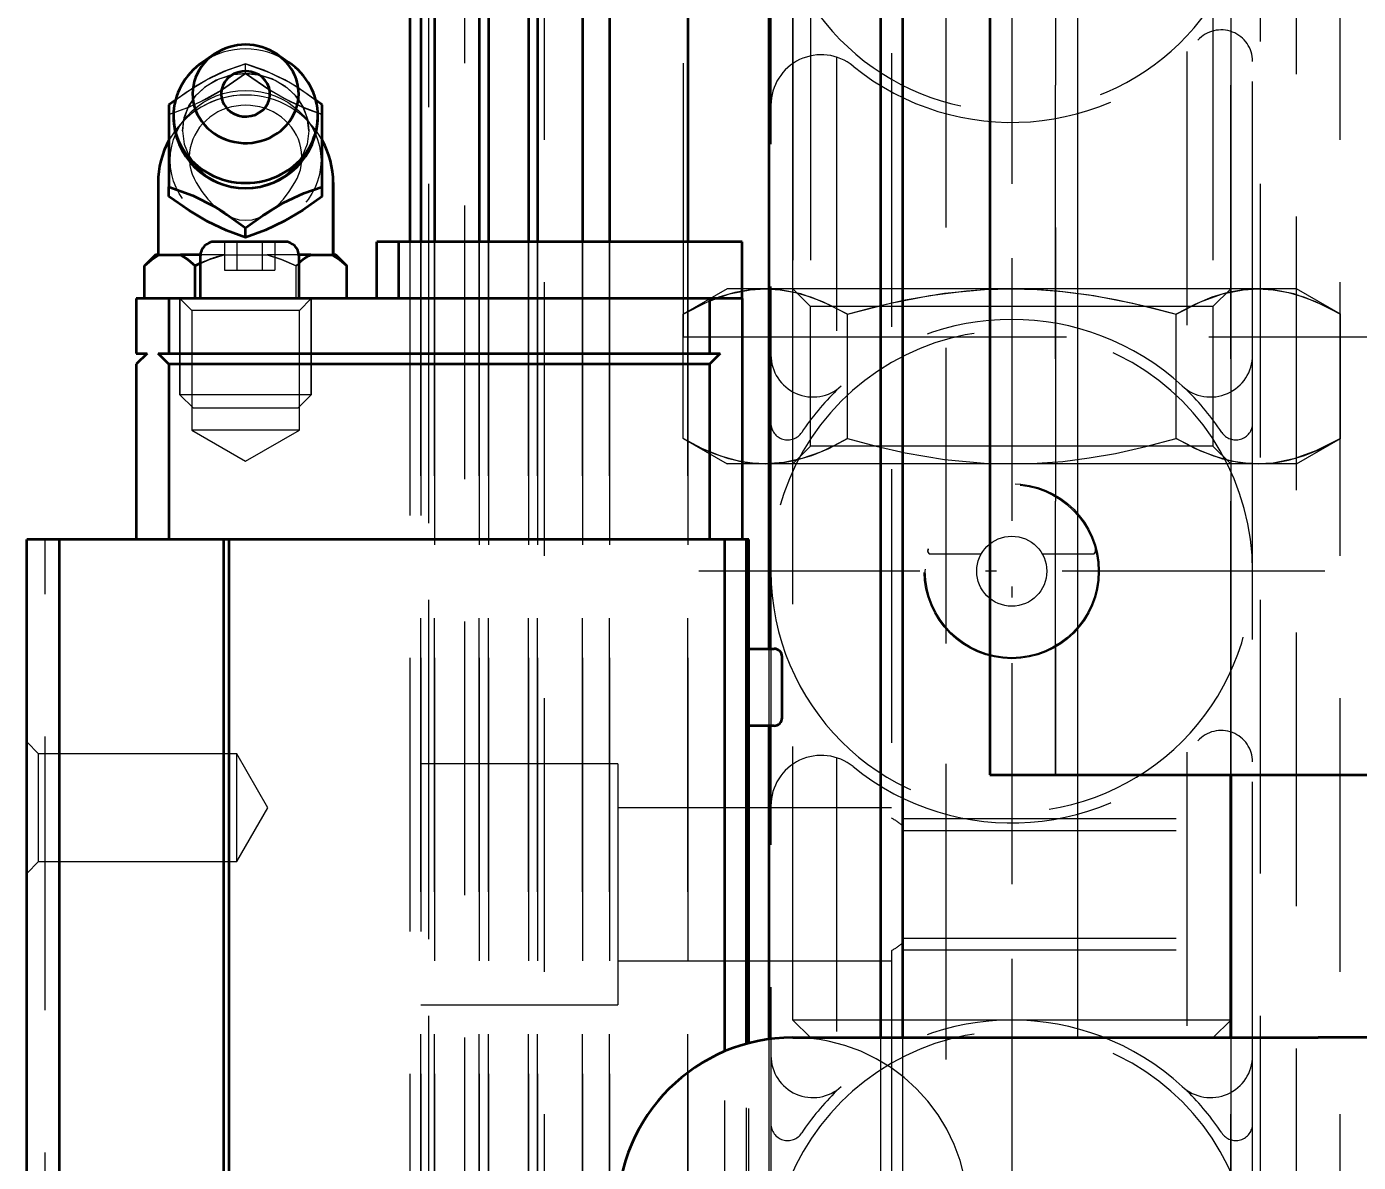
# Model space of a CAD drawing. Header units: millimetres. Extents: x -10155 to 20189, y -25550 to -22580.
# Drawn here: x -8003.4 to -7942.6, y -23117.7 to -23065.8 of the extents above; entities that cross this region are included whole.
import ezdxf

# ---------------------------------------------------------------- set-up
doc = ezdxf.new("R2010")
doc.units = ezdxf.units.MM
for name, pattern in [('CENTER-HOKUTO', [23, 20, -1, 1, -1]), ('DASHDOT', [18.5, 12, -3, 0.5, -3]), ('HIDDEN-HOKUTO', [3.8, 2.5, -1.3])]:
    doc.linetypes.add(name, pattern=pattern)
doc.layers.add('AM_7', color=2, linetype='CENTER-HOKUTO', lineweight=30)
doc.layers.add('AM_HID', color=1, linetype='HIDDEN-HOKUTO', lineweight=25)
doc.layers.add('word_dim', color=253, linetype='Continuous')
doc.styles.get("Standard").update_dxf_attribs({"font": 'romans.shx', "bigfont": 'bigfont.shx'})
doc.dimstyles.new('RS-1-5', dxfattribs={"dimscale": 5, "dimtxt": 3.5, "dimasz": 3, "dimexe": 1, "dimexo": 0, "dimgap": 1, "dimtad": 3, "dimdsep": 46, "dimtxsty": 'Standard', "dimblk1": 'OPEN', "dimblk2": 'OPEN', "dimsah": 1, "dimcen": 0, "dimclrd": 256, "dimclre": 256, "dimclrt": 3, "dimadec": 0, "dimazin": 0, "dimtfac": 1, "dimtmove": 0, "dimatfit": 3, "dimldrblk": 'OPEN', "dimfxl": 0, "dimtolj": 1, "dimtzin": 0, "dimarcsym": 0})

# ---------------------------------------------------------------- blocks, each defined once
blk = doc.blocks.new('_Open')
at = {"color": 0, "lineweight": -2}
for p, q in [((-1, 0.1667), (0, 0)), ((-1, -0.1667), (0, 0)), ((0, 0), (-1, 0))]:
    blk.add_line(p, q, dxfattribs=at)
blk = doc.blocks.new('*D755')
at = {"layer": 'DEFPOINTS', "color": 0, "ltscale": 2}
for p in [(-7533.444, -22750.69), (-8324.446, -22948.004), (-7533.444, -23067.004)]:
    blk.add_point(p, dxfattribs=at)
at = {"layer": 'word_dim', "lineweight": -2, "ltscale": 2}
for p, q in [((-8324.446, -22948.004), (-8324.446, -22745.69)), ((-7533.444, -23067.004), (-7533.444, -22745.69)), ((-8309.446, -22750.69), (-7548.444, -22750.69))]:
    blk.add_line(p, q, dxfattribs=at)
at = {"layer": 'word_dim', "lineweight": -2, "ltscale": 2, "xscale": 15, "yscale": 15, "zscale": 15, "rotation": 180}
blk.add_blockref('_Open', (-8324.446, -22750.69), dxfattribs=at)
at = {"layer": 'word_dim', "lineweight": -2, "ltscale": 2, "xscale": 15, "yscale": 15, "zscale": 15}
blk.add_blockref('_Open', (-7533.444, -22750.69), dxfattribs=at)
at = {"layer": 'word_dim', "color": 3, "ltscale": 2, "insert": (-7928.945, -22736.94), "char_height": 17.5, "attachment_point": 5}
blk.add_mtext('\\A1;791', dxfattribs=at)
blk = doc.blocks.new('*D756')
at = {"layer": 'DEFPOINTS', "color": 0, "ltscale": 2}
for p in [(-8113.446, -22930.004), (-8466.547, -23986.004), (-7767.444, -23986.004)]:
    blk.add_point(p, dxfattribs=at)
at = {"layer": 'word_dim', "lineweight": -2, "ltscale": 2}
for p, q in [((-8113.446, -22930.004), (-8471.547, -22930.004)), ((-8466.547, -22945.004), (-8466.547, -23971.004)), ((-7767.444, -23986.004), (-8471.547, -23986.004))]:
    blk.add_line(p, q, dxfattribs=at)
at = {"layer": 'word_dim', "lineweight": -2, "ltscale": 2, "xscale": 15, "yscale": 15, "zscale": 15}
for p, rotation in [((-8466.547, -22930.004), 90), ((-8466.547, -23986.004), 270)]:
    blk.add_blockref('_Open', p, dxfattribs=dict(at, rotation=rotation))
at = {"layer": 'word_dim', "color": 3, "ltscale": 2, "insert": (-8480.297, -23458.004), "char_height": 17.5, "attachment_point": 5, "rotation": 90}
blk.add_mtext('\\A1;1056', dxfattribs=at)

msp = doc.modelspace()

# ---------------------------------------------------------------- linework, layer by layer
at = {"color": 7, "lineweight": 35}
for p, q in [((-7959.446, -22980.004), (-7959.446, -23100.004)), ((-7985.438, -23020.004), (-7985.438, -23075.654)), ((-7984.812, -23020.004), (-7984.812, -23075.654)), ((-7982.769, -23020.004), (-7982.769, -23075.654)), ((-7982.348, -23020.004), (-7982.348, -23075.654)), ((-7980.517, -23020.004), (-7980.517, -23075.654)), ((-7980.109, -23020.004), (-7980.109, -23075.654)), ((-7978.051, -23020.004), (-7978.051, -23075.654)), ((-7976.817, -23020.004), (-7976.817, -23075.654)), ((-7973.238, -23020.004), (-7973.238, -23075.654)), ((-7969.538, -23020.004), (-7969.538, -23094.245)), ((-7964.438, -23020.004), (-7964.438, -23112.004)), ((-7963.438, -23020.004), (-7963.438, -23112.004)), ((-7963.438, -23020.004), (-7963.438, -23112.004)), ((-7985.941, -23041.004), (-7985.941, -23075.654)), ((-7972.255, -23078.254), (-7996.938, -23078.254)), ((-7996.938, -23080.754), (-7972.255, -23080.754)), ((-7972.255, -23081.254), (-7996.938, -23081.254)), ((-8003.438, -23148.754), (-8003.438, -23089.254)), ((-8001.938, -23148.754), (-8001.938, -23089.254)), ((-7994.438, -23148.754), (-7994.438, -23089.254)), ((-7971.555, -23089.254), (-7994.188, -23089.254)), ((-7994.188, -23148.754), (-7994.188, -23089.254)), ((-7971.555, -23112.633), (-7971.555, -23089.254)), ((-7970.555, -23112.287), (-7970.555, -23089.254)), ((-7970.455, -23112.261), (-7970.455, -23089.254)), ((-7968.444, -23112.004), (-7944.443, -23112.004))]:
    msp.add_line(p, q, dxfattribs=at)
at = {"color": 7, "lineweight": 35, "ltscale": 0.015781}
msp.add_line((-7994.878, -23067.094), (-7995.399, -23067.45), dxfattribs=at)
at = {"color": 7, "lineweight": 35, "ltscale": 0.015776}
msp.add_line((-7991.997, -23067.094), (-7991.477, -23067.45), dxfattribs=at)
at = {"color": 7, "lineweight": 35, "ltscale": 0.009191}
for p, q in [((-7996.644, -23069.186), (-7996.938, -23069.406)), ((-7989.938, -23069.406), (-7990.232, -23069.186))]:
    msp.add_line(p, q, dxfattribs=at)
at = {"color": 7, "lineweight": 35, "ltscale": 0.09368}
for p, q in [((-7996.938, -23069.406), (-7996.938, -23073.153)), ((-7989.938, -23073.153), (-7989.938, -23069.406))]:
    msp.add_line(p, q, dxfattribs=at)
at = {"color": 7, "lineweight": 35, "ltscale": 0.082501}
for p, q in [((-7997.438, -23072.954), (-7997.438, -23076.254)), ((-7989.438, -23076.254), (-7989.438, -23072.954))]:
    msp.add_line(p, q, dxfattribs=at)
at = {"color": 7, "lineweight": 35, "ltscale": 0.010809}
for p, q in [((-7996.938, -23073.586), (-7996.938, -23073.153)), ((-7989.938, -23073.586), (-7989.938, -23073.153)), ((-7993.438, -23075.459), (-7993.438, -23075.027))]:
    msp.add_line(p, q, dxfattribs=at)
at = {"color": 7, "lineweight": 35, "ltscale": 0.0825}
msp.add_line((-7989.438, -23072.954), (-7989.438, -23076.254), dxfattribs=at)
at = {"color": 7, "lineweight": 35, "ltscale": 0.039911}
msp.add_line((-7993.255, -23075.654), (-7994.851, -23075.654), dxfattribs=at)
at = {"color": 7, "lineweight": 35, "ltscale": 0.039905}
msp.add_line((-7991.658, -23075.654), (-7993.255, -23075.654), dxfattribs=at)
at = {"color": 7, "lineweight": 35, "ltscale": 0.025}
for p, q in [((-7986.438, -23075.654), (-7987.438, -23075.654)), ((-7970.555, -23089.254), (-7971.555, -23089.254))]:
    msp.add_line(p, q, dxfattribs=at)
at = {"color": 7, "lineweight": 35, "ltscale": 0.065001}
for p, q in [((-7987.438, -23078.254), (-7987.438, -23075.654)), ((-7986.438, -23078.254), (-7986.438, -23075.654)), ((-7970.755, -23078.254), (-7970.755, -23075.654))]:
    msp.add_line(p, q, dxfattribs=at)
at = {"color": 7, "lineweight": 35, "ltscale": 0.392078}
msp.add_line((-7970.755, -23075.654), (-7986.438, -23075.654), dxfattribs=at)
at = {"color": 7, "lineweight": 35, "ltscale": 0.017639}
msp.add_line((-7997.558, -23076.254), (-7998.057, -23076.753), dxfattribs=at)
at = {"color": 7, "lineweight": 35, "ltscale": 0.004053}
msp.add_line((-7997.395, -23076.254), (-7997.558, -23076.254), dxfattribs=at)
at = {"color": 7, "lineweight": 35, "ltscale": 0.012341}
for p, q in [((-7997.395, -23076.254), (-7996.902, -23076.254)), ((-7996.902, -23076.254), (-7996.408, -23076.254)), ((-7990.467, -23076.254), (-7989.974, -23076.254)), ((-7989.974, -23076.254), (-7989.48, -23076.254))]:
    msp.add_line(p, q, dxfattribs=at)
at = {"color": 7, "lineweight": 35, "ltscale": 0.02262}
msp.add_line((-7995.503, -23076.254), (-7996.408, -23076.254), dxfattribs=at)
at = {"color": 7, "lineweight": 35, "ltscale": 0.048752}
for p, q in [((-7995.505, -23078.254), (-7995.505, -23076.304)), ((-7991.005, -23076.304), (-7991.005, -23078.254))]:
    msp.add_line(p, q, dxfattribs=at)
at = {"color": 7, "lineweight": 35, "ltscale": 0.013489}
msp.add_line((-7990.467, -23076.254), (-7991.007, -23076.254), dxfattribs=at)
at = {"color": 7, "lineweight": 35, "ltscale": 0.004059}
msp.add_line((-7989.318, -23076.254), (-7989.48, -23076.254), dxfattribs=at)
at = {"color": 7, "lineweight": 35, "ltscale": 0.017635}
msp.add_line((-7988.819, -23076.753), (-7989.318, -23076.254), dxfattribs=at)
at = {"color": 7, "lineweight": 35, "ltscale": 0.037531}
for p, q in [((-7998.057, -23078.254), (-7998.057, -23076.753)), ((-7995.747, -23078.254), (-7995.747, -23076.753)), ((-7988.819, -23078.254), (-7988.819, -23076.753)), ((-7988.819, -23078.254), (-7988.819, -23076.753))]:
    msp.add_line(p, q, dxfattribs=at)
at = {"color": 7, "lineweight": 35, "ltscale": 0.0375}
for p, q in [((-7996.938, -23078.254), (-7998.438, -23078.254)), ((-7970.755, -23078.254), (-7972.255, -23078.254)), ((-8001.938, -23089.254), (-8003.438, -23089.254))]:
    msp.add_line(p, q, dxfattribs=at)
at = {"color": 7, "lineweight": 35, "ltscale": 0.0625}
for p, q in [((-7998.438, -23078.254), (-7998.438, -23080.754)), ((-7996.938, -23078.254), (-7996.938, -23080.754)), ((-7972.255, -23078.254), (-7972.255, -23080.754))]:
    msp.add_line(p, q, dxfattribs=at)
at = {"color": 7, "lineweight": 35, "ltscale": 0.275}
msp.add_line((-7970.755, -23078.254), (-7970.755, -23089.254), dxfattribs=at)
at = {"color": 7, "lineweight": 35, "ltscale": 0.0125}
for p, q in [((-7998.438, -23080.754), (-7997.938, -23080.754)), ((-7997.438, -23080.754), (-7996.938, -23080.754)), ((-7972.255, -23080.754), (-7971.755, -23080.754))]:
    msp.add_line(p, q, dxfattribs=at)
at = {"color": 7, "lineweight": 35, "ltscale": 0.017678}
for p, q in [((-7997.938, -23080.754), (-7998.438, -23081.254)), ((-7996.938, -23081.254), (-7997.438, -23080.754)), ((-7971.755, -23080.754), (-7972.255, -23081.254))]:
    msp.add_line(p, q, dxfattribs=at)
at = {"color": 7, "lineweight": 35, "ltscale": 0.2}
for p, q in [((-7998.438, -23081.254), (-7998.438, -23089.254)), ((-7996.938, -23081.254), (-7996.938, -23089.254)), ((-7972.255, -23081.254), (-7972.255, -23089.254))]:
    msp.add_line(p, q, dxfattribs=at)
at = {"color": 7, "lineweight": 35, "ltscale": 0.1875}
msp.add_line((-7994.438, -23089.254), (-8001.938, -23089.254), dxfattribs=at)
at = {"color": 7, "lineweight": 35, "ltscale": 0.00625}
msp.add_line((-7994.188, -23089.254), (-7994.438, -23089.254), dxfattribs=at)
at = {"color": 7, "lineweight": 35, "ltscale": 0.002502}
msp.add_line((-7970.455, -23089.254), (-7970.555, -23089.254), dxfattribs=at)
at = {"color": 7, "lineweight": 35, "ltscale": 0.029126}
for p, q in [((-7970.455, -23094.245), (-7969.29, -23094.245)), ((-7969.29, -23097.763), (-7970.455, -23097.763))]:
    msp.add_line(p, q, dxfattribs=at)
at = {"color": 7, "lineweight": 35, "ltscale": 0.035098}
for p, q in [((-7968.938, -23096.004), (-7968.938, -23094.6)), ((-7968.938, -23097.408), (-7968.938, -23096.004))]:
    msp.add_line(p, q, dxfattribs=at)
at = {"color": 7, "lineweight": 35, "ltscale": 0.357901}
msp.add_line((-7969.538, -23097.763), (-7969.538, -23112.079), dxfattribs=at)
at = {"color": 7, "lineweight": 35, "ltscale": 0.4}
for p, q in [((-7959.446, -23100.004), (-7943.446, -23100.004)), ((-7943.446, -23100.004), (-7927.446, -23100.004))]:
    msp.add_line(p, q, dxfattribs=at)
at = {"color": 7, "lineweight": 35, "ltscale": 0.299995}
msp.add_line((-7948.438, -23112.004), (-7948.438, -23100.004), dxfattribs=at)
at = {"color": 7, "lineweight": 35, "ltscale": 0.299997}
msp.add_line((-7948.438, -23100.004), (-7948.438, -23112.004), dxfattribs=at)
at = {"color": 7, "lineweight": 35, "ltscale": 0.49928}
msp.add_line((-7924.472, -23112.004), (-7944.443, -23112.004), dxfattribs=at)
at = {"color": 7, "lineweight": 35}
for points in [[(-7996.938, -23073.153), (-7995.851, -23073.538), (-7994.857, -23074.04), (-7994.397, -23074.333), (-7993.438, -23075.027)], [(-7993.438, -23075.027), (-7992.649, -23074.45), (-7991.729, -23073.875), (-7990.78, -23073.441), (-7989.938, -23073.153)], [(-7993.438, -23075.459), (-7994.318, -23075.138), (-7995.173, -23074.733), (-7996.023, -23074.229), (-7996.938, -23073.586)], [(-7989.938, -23073.586), (-7990.818, -23074.207), (-7991.673, -23074.717), (-7992.523, -23075.124), (-7993.438, -23075.459)], [(-7998.057, -23076.753), (-7997.725, -23076.459), (-7997.395, -23076.254)], [(-7996.408, -23076.254), (-7996.079, -23076.459), (-7995.747, -23076.753)], [(-7989.48, -23076.254), (-7989.151, -23076.459), (-7988.819, -23076.753)]]:
    msp.add_lwpolyline(points, dxfattribs=at)
for centre, radius, start, end in [((-7993.575, -23068.898), 0.98, 180.17385, 213.51273), ((-7993.438, -23069.911), 3.3, 180.00001, 270), ((-7993.438, -23069.911), 3.3, 270, 0), ((-7993.438, -23072.954), 4, 151.0447, 180.00001), ((-7993.438, -23072.954), 4, 0, 28.96325), ((-7993.438, -23072.954), 4, 0, 28.95507), ((-7994.855, -23076.304), 0.65, 89.67235, 179.99925), ((-7991.655, -23076.304), 0.65, 0.00076, 90.32765), ((-7989.439, -23078.267), 2.261, 117.04287, 133.76417), ((-7992.129, -23083.981), 8.083, 114.68012, 116.58686), ((-7969.29, -23094.597), 0.352, 359.46786, 89.99858), ((-7969.29, -23097.411), 0.352, 270.00142, 0.53215), ((-7968.444, -23120.004), 8, 90, 179.99999)]:
    msp.add_arc(centre, radius, start, end, dxfattribs=at)
for centre, major_axis, start_param, end_param in [((-7993.438, -23068.901), (-2.424, 0), 4.076095, 5.348683), ((-7993.438, -23068.901), (-2.424, 0), 4.076094, 5.348684), ((-7993.438, -23069.911), (-3.3, 0), 5.348684, 6.283185), ((-7993.438, -23068.901), (-2.424, 0), 5.348684, 9.424778), ((-7993.438, -23068.901), (-2.424, 0), 3.141593, 4.076094), ((-7993.438, -23069.911), (-3.3, 0), 3.141593, 4.076094), ((-7993.438, -23068.901), (1.117, 0), 3.688015, 9.424778), ((-7993.438, -23069.911), (-3.3, 0), 0, 3.141593)]:
    msp.add_ellipse(centre, major_axis=major_axis, ratio=0.927184, start_param=start_param, end_param=end_param, dxfattribs=at)
at = {"layer": 'AM_7', "color": 2, "linetype": 'DASHDOT', "lineweight": 13}
for p, q in [((-7958.444, -23044.403), (-7958.444, -23073.003)), ((-7958.444, -23076.403), (-7958.444, -23105.003)), ((-7944.144, -23090.703), (-7972.744, -23090.703)), ((-7958.444, -23108.403), (-7958.444, -23137.003))]:
    msp.add_line(p, q, dxfattribs=at)
at = {"layer": 'AM_HID', "color": 1, "lineweight": 13, "ltscale": 5}
for p, q in [((-7959.446, -23100.004), (-7959.446, -22980.004)), ((-7956.446, -22980.004), (-7956.446, -23100.004)), ((-7956.446, -23100.004), (-7956.446, -22980.004)), ((-7961.444, -23112.004), (-7961.444, -23011.004)), ((-7961.444, -23112.004), (-7961.444, -23011.004)), ((-7955.444, -23011.004), (-7955.444, -23112.004)), ((-7955.444, -23011.004), (-7955.444, -23112.004)), ((-7968.444, -23111.204), (-7968.444, -23011.804)), ((-7948.444, -23011.804), (-7948.444, -23111.204)), ((-7948.444, -23011.804), (-7948.444, -23111.204)), ((-7985.092, -23016.004), (-7985.092, -23546.004)), ((-7979.791, -23546.004), (-7979.791, -23016.004)), ((-7947.092, -23016.004), (-7947.092, -23546.004)), ((-7947.092, -23016.004), (-7947.092, -23546.004)), ((-7985.092, -23019.004), (-7985.092, -23546.004)), ((-7979.791, -23546.004), (-7979.791, -23019.004)), ((-7968.444, -23111.204), (-7968.444, -23019.004)), ((-7984.812, -23020.004), (-7984.812, -23850.004)), ((-7984.812, -23020.004), (-7984.812, -23850.004)), ((-7984.812, -23020.004), (-7984.812, -23850.004)), ((-7982.769, -23020.004), (-7982.769, -23850.004)), ((-7982.769, -23020.004), (-7982.769, -23850.004)), ((-7982.769, -23020.004), (-7982.769, -23850.004)), ((-7982.348, -23020.004), (-7982.348, -23850.004)), ((-7982.348, -23020.004), (-7982.348, -23850.004)), ((-7982.348, -23020.004), (-7982.348, -23850.004)), ((-7980.517, -23020.004), (-7980.517, -23850.004)), ((-7980.517, -23020.004), (-7980.517, -23850.004)), ((-7980.517, -23020.004), (-7980.517, -23850.004)), ((-7980.109, -23020.004), (-7980.109, -23850.004)), ((-7980.109, -23020.004), (-7980.109, -23850.004)), ((-7980.109, -23020.004), (-7980.109, -23850.004)), ((-7978.051, -23020.004), (-7978.051, -23850.004)), ((-7978.051, -23020.004), (-7978.051, -23850.004)), ((-7978.051, -23020.004), (-7978.051, -23850.004)), ((-7976.817, -23020.004), (-7976.817, -23850.004)), ((-7976.817, -23020.004), (-7976.817, -23850.004)), ((-7976.817, -23020.004), (-7976.817, -23850.004)), ((-7973.238, -23020.004), (-7973.238, -23850.004)), ((-7973.238, -23020.004), (-7973.238, -23850.004)), ((-7973.238, -23020.004), (-7973.238, -23850.004)), ((-7969.538, -23020.004), (-7969.538, -23850.004)), ((-7969.538, -23020.004), (-7969.538, -23850.004)), ((-7969.538, -23020.004), (-7969.538, -23850.004)), ((-7964.438, -23020.004), (-7964.438, -23850.004)), ((-7964.438, -23020.004), (-7964.438, -23850.004)), ((-7964.438, -23020.004), (-7964.438, -23850.004)), ((-7948.438, -23020.004), (-7948.438, -23100.004)), ((-7948.438, -23100.004), (-7948.438, -23023.004)), ((-7945.438, -23847.004), (-7945.438, -23023.004)), ((-7983.441, -23036.004), (-7983.441, -23546.004)), ((-7943.441, -23546.004), (-7943.441, -23036.004)), ((-7963.938, -23048.035), (-7963.938, -23101.973)), ((-7969.444, -23058.703), (-7969.444, -23080.829)), ((-7947.444, -23080.829), (-7947.444, -23058.703)), ((-7961.444, -23132.004), (-7961.444, -23061.504)), ((-7961.444, -23132.004), (-7961.444, -23061.504)), ((-7955.444, -23061.504), (-7955.444, -23132.004)), ((-7955.444, -23061.504), (-7955.444, -23132.004)), ((-7973.444, -23080.004), (-7973.444, -23064.004)), ((-7968.444, -23080.004), (-7968.444, -23064.004)), ((-7968.444, -23080.004), (-7968.444, -23064.004)), ((-7968.444, -23064.004), (-7968.444, -23080.004)), ((-7968.444, -23080.004), (-7968.444, -23064.004)), ((-7968.444, -23080.004), (-7968.444, -23064.004)), ((-7968.444, -23064.004), (-7968.444, -23080.004)), ((-7967.632, -23064.004), (-7967.632, -23080.004)), ((-7967.632, -23064.004), (-7967.632, -23080.004)), ((-7949.256, -23064.004), (-7949.256, -23080.004)), ((-7949.256, -23064.004), (-7949.256, -23080.004)), ((-7948.444, -23064.004), (-7948.444, -23080.004)), ((-7948.444, -23064.004), (-7948.444, -23080.004)), ((-7994.878, -23067.094), (-7995.399, -23067.45)), ((-7991.997, -23067.094), (-7991.477, -23067.45)), ((-7966.444, -23067.224), (-7966.444, -23082.441)), ((-7950.444, -23066.964), (-7950.444, -23082.441)), ((-7993.438, -23067.965), (-7993.438, -23067.533)), ((-7993.438, -23067.965), (-7993.438, -23067.533)), ((-7997.438, -23076.254), (-7997.438, -23072.954)), ((-7993.438, -23075.459), (-7993.438, -23075.027)), ((-7994.851, -23075.654), (-7994.855, -23075.654)), ((-7994.409, -23075.654), (-7994.409, -23076.954)), ((-7994.409, -23075.654), (-7994.409, -23076.954)), ((-7994.409, -23075.654), (-7994.409, -23076.954)), ((-7994.409, -23075.654), (-7994.409, -23076.954)), ((-7993.832, -23075.654), (-7993.832, -23076.954)), ((-7993.832, -23075.654), (-7993.832, -23076.954)), ((-7993.832, -23075.654), (-7993.832, -23076.954)), ((-7993.832, -23075.654), (-7993.832, -23076.954)), ((-7993.832, -23075.654), (-7993.832, -23076.954)), ((-7993.832, -23075.654), (-7993.832, -23076.954)), ((-7993.832, -23075.654), (-7993.832, -23076.954)), ((-7993.832, -23075.654), (-7993.832, -23076.954)), ((-7992.677, -23075.654), (-7992.677, -23076.954)), ((-7992.677, -23075.654), (-7992.677, -23076.954)), ((-7992.677, -23075.654), (-7992.677, -23076.954)), ((-7992.677, -23075.654), (-7992.677, -23076.954)), ((-7992.677, -23075.654), (-7992.677, -23076.954)), ((-7992.677, -23075.654), (-7992.677, -23076.954)), ((-7992.677, -23075.654), (-7992.677, -23076.954)), ((-7992.677, -23075.654), (-7992.677, -23076.954)), ((-7992.1, -23075.654), (-7992.1, -23076.954)), ((-7992.1, -23075.654), (-7992.1, -23076.954)), ((-7992.1, -23075.654), (-7992.1, -23076.954)), ((-7992.1, -23075.654), (-7992.1, -23076.954)), ((-7986.438, -23078.254), (-7986.438, -23075.654)), ((-7986.438, -23078.254), (-7986.438, -23075.654)), ((-7986.438, -23078.254), (-7986.438, -23075.654)), ((-7985.941, -23075.654), (-7985.941, -23162.354)), ((-7985.438, -23075.654), (-7985.438, -23162.354)), ((-7985.438, -23162.354), (-7985.438, -23075.654)), ((-7984.812, -23162.354), (-7984.812, -23075.654)), ((-7984.812, -23162.354), (-7984.812, -23075.654)), ((-7984.812, -23075.654), (-7984.812, -23162.354)), ((-7984.812, -23162.354), (-7984.812, -23075.654)), ((-7984.812, -23162.354), (-7984.812, -23075.654)), ((-7982.769, -23162.354), (-7982.769, -23075.654)), ((-7982.769, -23162.354), (-7982.769, -23075.654)), ((-7982.769, -23075.654), (-7982.769, -23162.354)), ((-7982.769, -23162.354), (-7982.769, -23075.654)), ((-7982.769, -23162.354), (-7982.769, -23075.654)), ((-7982.348, -23162.354), (-7982.348, -23075.654)), ((-7982.348, -23162.354), (-7982.348, -23075.654)), ((-7982.348, -23075.654), (-7982.348, -23162.354)), ((-7982.348, -23162.354), (-7982.348, -23075.654)), ((-7982.348, -23162.354), (-7982.348, -23075.654)), ((-7980.517, -23162.354), (-7980.517, -23075.654)), ((-7980.517, -23162.354), (-7980.517, -23075.654)), ((-7980.517, -23075.654), (-7980.517, -23162.354)), ((-7980.517, -23162.354), (-7980.517, -23075.654)), ((-7980.517, -23162.354), (-7980.517, -23075.654)), ((-7980.109, -23162.354), (-7980.109, -23075.654)), ((-7980.109, -23162.354), (-7980.109, -23075.654)), ((-7980.109, -23075.654), (-7980.109, -23162.354)), ((-7980.109, -23162.354), (-7980.109, -23075.654)), ((-7980.109, -23162.354), (-7980.109, -23075.654)), ((-7978.051, -23162.354), (-7978.051, -23075.654)), ((-7978.051, -23162.354), (-7978.051, -23075.654)), ((-7978.051, -23075.654), (-7978.051, -23162.354)), ((-7978.051, -23162.354), (-7978.051, -23075.654)), ((-7978.051, -23162.354), (-7978.051, -23075.654)), ((-7976.817, -23162.354), (-7976.817, -23075.654)), ((-7976.817, -23162.354), (-7976.817, -23075.654)), ((-7976.817, -23075.654), (-7976.817, -23162.354)), ((-7976.817, -23162.354), (-7976.817, -23075.654)), ((-7976.817, -23162.354), (-7976.817, -23075.654)), ((-7973.238, -23162.354), (-7973.238, -23075.654)), ((-7973.238, -23162.354), (-7973.238, -23075.654)), ((-7973.238, -23075.654), (-7973.238, -23162.354)), ((-7973.238, -23162.354), (-7973.238, -23075.654)), ((-7973.238, -23162.354), (-7973.238, -23075.654)), ((-7998.057, -23076.753), (-7997.558, -23076.254)), ((-7997.396, -23076.254), (-7997.438, -23076.254)), ((-7995.505, -23078.254), (-7995.505, -23076.304)), ((-7995.505, -23078.254), (-7995.505, -23076.304)), ((-7995.505, -23078.254), (-7995.505, -23076.304)), ((-7994.425, -23076.254), (-7995.503, -23076.254)), ((-7994.425, -23076.254), (-7993.438, -23076.254)), ((-7993.438, -23076.254), (-7992.451, -23076.254)), ((-7991.007, -23076.254), (-7992.451, -23076.254)), ((-7991.005, -23076.304), (-7991.005, -23078.254)), ((-7991.005, -23076.304), (-7991.005, -23078.254)), ((-7991.005, -23076.304), (-7991.005, -23078.254)), ((-7989.318, -23076.254), (-7988.819, -23076.753)), ((-7998.057, -23078.254), (-7998.057, -23076.753)), ((-7995.747, -23078.254), (-7995.747, -23076.753)), ((-7995.747, -23078.254), (-7995.747, -23076.753)), ((-7995.747, -23078.254), (-7995.747, -23076.753)), ((-7994.409, -23076.954), (-7993.832, -23076.954)), ((-7993.832, -23076.954), (-7992.677, -23076.954)), ((-7992.677, -23076.954), (-7992.1, -23076.954)), ((-7991.128, -23076.753), (-7991.004, -23076.634)), ((-7991.128, -23078.254), (-7991.128, -23076.753)), ((-7991.128, -23078.254), (-7991.128, -23076.753)), ((-7991.128, -23078.254), (-7991.128, -23076.753)), ((-7991.128, -23078.254), (-7991.128, -23076.753)), ((-7971.444, -23077.804), (-7973.455, -23078.965)), ((-7971.444, -23077.804), (-7973.455, -23078.965)), ((-7969.702, -23077.804), (-7971.444, -23077.804)), ((-7958.444, -23077.804), (-7969.702, -23077.804)), ((-7968.444, -23077.804), (-7967.632, -23078.616)), ((-7968.444, -23077.804), (-7967.632, -23078.616)), ((-7947.186, -23077.804), (-7958.444, -23077.804)), ((-7949.256, -23078.616), (-7948.444, -23077.804)), ((-7949.256, -23078.616), (-7948.444, -23077.804)), ((-7945.444, -23077.804), (-7947.186, -23077.804)), ((-7943.432, -23078.965), (-7945.444, -23077.804)), ((-7943.432, -23078.965), (-7945.444, -23077.804)), ((-7995.747, -23078.254), (-7998.057, -23078.254)), ((-7996.938, -23078.254), (-7996.938, -23080.754)), ((-7996.938, -23080.754), (-7996.938, -23078.254)), ((-7996.938, -23080.754), (-7996.938, -23078.254)), ((-7996.438, -23078.254), (-7995.896, -23078.795)), ((-7996.438, -23082.64), (-7996.438, -23078.254)), ((-7996.438, -23078.254), (-7995.896, -23078.795)), ((-7996.438, -23078.254), (-7996.438, -23082.64)), ((-7991.128, -23078.254), (-7995.747, -23078.254)), ((-7988.819, -23078.254), (-7991.128, -23078.254)), ((-7990.979, -23078.795), (-7990.438, -23078.254)), ((-7990.979, -23078.795), (-7990.438, -23078.254)), ((-7990.438, -23078.254), (-7990.438, -23082.64)), ((-7990.438, -23082.64), (-7990.438, -23078.254)), ((-7972.255, -23078.254), (-7972.255, -23080.754)), ((-7972.255, -23078.254), (-7972.255, -23080.754)), ((-7972.255, -23078.254), (-7972.255, -23080.754)), ((-7990.979, -23078.795), (-7995.896, -23078.795)), ((-7990.979, -23078.795), (-7995.896, -23078.795)), ((-7995.896, -23078.795), (-7995.896, -23084.254)), ((-7990.979, -23078.795), (-7995.896, -23078.795)), ((-7990.979, -23078.795), (-7995.896, -23078.795)), ((-7995.896, -23078.795), (-7995.896, -23084.254)), ((-7990.979, -23084.254), (-7990.979, -23078.795)), ((-7990.979, -23084.254), (-7990.979, -23078.795)), ((-7973.455, -23084.643), (-7973.455, -23078.965)), ((-7973.455, -23084.643), (-7973.455, -23078.965)), ((-7958.444, -23078.616), (-7967.632, -23078.616)), ((-7958.443, -23078.616), (-7967.632, -23078.616)), ((-7967.632, -23084.992), (-7967.632, -23078.616)), ((-7958.444, -23078.616), (-7967.632, -23078.616)), ((-7958.443, -23078.616), (-7967.632, -23078.616)), ((-7967.632, -23084.992), (-7967.632, -23078.616)), ((-7965.95, -23084.643), (-7965.95, -23078.965)), ((-7965.95, -23084.643), (-7965.95, -23078.965)), ((-7965.948, -23084.643), (-7965.948, -23078.965)), ((-7965.948, -23084.643), (-7965.948, -23078.965)), ((-7949.256, -23078.616), (-7958.444, -23078.616)), ((-7949.256, -23078.616), (-7958.444, -23078.616)), ((-7949.256, -23078.616), (-7958.443, -23078.616)), ((-7949.256, -23078.616), (-7958.443, -23078.616)), ((-7950.938, -23084.643), (-7950.938, -23078.965)), ((-7950.938, -23084.643), (-7950.938, -23078.965)), ((-7950.937, -23084.643), (-7950.937, -23078.965)), ((-7950.937, -23084.643), (-7950.937, -23078.965)), ((-7949.256, -23078.616), (-7949.256, -23084.992)), ((-7949.256, -23078.616), (-7949.256, -23084.992)), ((-7943.432, -23084.643), (-7943.432, -23078.965)), ((-7943.432, -23084.643), (-7943.432, -23078.965)), ((-7973.444, -23080.004), (-7968.444, -23080.004)), ((-7968.444, -23080.004), (-7913.444, -23080.004)), ((-7996.938, -23081.254), (-7997.438, -23080.754)), ((-7997.438, -23080.754), (-7996.938, -23081.254)), ((-7997.438, -23080.754), (-7996.938, -23081.254)), ((-7971.755, -23080.754), (-7972.255, -23081.254)), ((-7972.255, -23081.254), (-7971.755, -23080.754)), ((-7972.255, -23081.254), (-7971.755, -23080.754)), ((-7969.444, -23080.829), (-7969.444, -23090.703)), ((-7947.444, -23090.703), (-7947.444, -23080.829)), ((-7972.255, -23081.254), (-7996.938, -23081.254)), ((-7996.938, -23081.254), (-7996.938, -23089.254)), ((-7996.938, -23089.254), (-7996.938, -23081.254)), ((-7996.938, -23081.254), (-7972.255, -23081.254)), ((-7996.938, -23089.254), (-7996.938, -23081.254)), ((-7996.938, -23081.254), (-7972.255, -23081.254)), ((-7972.255, -23081.254), (-7972.255, -23089.254)), ((-7972.255, -23081.254), (-7972.255, -23089.254)), ((-7972.255, -23081.254), (-7972.255, -23089.254)), ((-7990.438, -23082.64), (-7996.438, -23082.64)), ((-7990.438, -23082.64), (-7996.438, -23082.64)), ((-7995.824, -23083.254), (-7996.438, -23082.64)), ((-7990.438, -23082.64), (-7996.438, -23082.64)), ((-7990.438, -23082.64), (-7996.438, -23082.64)), ((-7996.438, -23082.64), (-7995.824, -23083.254)), ((-7990.438, -23082.64), (-7991.051, -23083.254)), ((-7991.051, -23083.254), (-7990.438, -23082.64)), ((-7991.051, -23083.254), (-7995.824, -23083.254)), ((-7990.979, -23084.254), (-7995.896, -23084.254)), ((-7990.979, -23084.254), (-7995.896, -23084.254)), ((-7995.896, -23084.254), (-7993.438, -23085.673)), ((-7990.979, -23084.254), (-7995.896, -23084.254)), ((-7990.979, -23084.254), (-7995.896, -23084.254)), ((-7995.896, -23084.254), (-7993.438, -23085.673)), ((-7993.438, -23085.673), (-7990.979, -23084.254)), ((-7993.438, -23085.673), (-7990.979, -23084.254)), ((-7973.455, -23084.643), (-7971.444, -23085.804)), ((-7973.455, -23084.643), (-7971.444, -23085.804)), ((-7967.632, -23084.992), (-7968.444, -23085.804)), ((-7967.632, -23084.992), (-7968.444, -23085.804)), ((-7958.444, -23084.992), (-7967.632, -23084.992)), ((-7958.443, -23084.992), (-7967.632, -23084.992)), ((-7958.444, -23084.992), (-7967.632, -23084.992)), ((-7958.443, -23084.992), (-7967.632, -23084.992)), ((-7949.256, -23084.992), (-7958.444, -23084.992)), ((-7949.256, -23084.992), (-7958.444, -23084.992)), ((-7949.256, -23084.992), (-7958.443, -23084.992)), ((-7949.256, -23084.992), (-7958.443, -23084.992)), ((-7948.444, -23085.804), (-7949.256, -23084.992)), ((-7948.444, -23085.804), (-7949.256, -23084.992)), ((-7945.444, -23085.804), (-7943.432, -23084.643)), ((-7945.444, -23085.804), (-7943.432, -23084.643)), ((-7969.702, -23085.804), (-7971.444, -23085.804)), ((-7958.444, -23085.804), (-7969.702, -23085.804)), ((-7947.186, -23085.804), (-7958.444, -23085.804)), ((-7945.444, -23085.804), (-7947.186, -23085.804)), ((-8002.588, -23148.754), (-8002.588, -23089.254)), ((-8001.938, -23148.754), (-8001.938, -23089.254)), ((-8001.938, -23148.754), (-8001.938, -23089.254)), ((-8001.938, -23148.754), (-8001.938, -23089.254)), ((-7994.438, -23148.754), (-7994.438, -23089.254)), ((-7994.438, -23148.754), (-7994.438, -23089.254)), ((-7994.438, -23148.754), (-7994.438, -23089.254)), ((-7994.188, -23148.754), (-7994.188, -23089.254)), ((-7994.188, -23148.754), (-7994.188, -23089.254)), ((-7994.188, -23148.754), (-7994.188, -23089.254)), ((-7971.555, -23148.754), (-7971.555, -23089.254)), ((-7971.555, -23148.754), (-7971.555, -23089.254)), ((-7971.555, -23148.754), (-7971.555, -23089.254)), ((-7962.209, -23089.903), (-7959.829, -23089.903)), ((-7962.209, -23089.903), (-7959.829, -23089.903)), ((-7957.058, -23089.903), (-7954.678, -23089.903)), ((-7957.058, -23089.903), (-7954.678, -23089.903)), ((-7969.444, -23090.703), (-7969.444, -23112.829)), ((-7947.444, -23112.829), (-7947.444, -23090.703)), ((-7970.455, -23094.245), (-7969.29, -23094.245)), ((-7970.455, -23094.245), (-7969.29, -23094.245)), ((-7970.455, -23094.245), (-7969.29, -23094.245)), ((-7969.538, -23094.245), (-7969.538, -23097.763)), ((-7968.938, -23094.6), (-7968.938, -23094.597)), ((-7969.29, -23097.763), (-7970.455, -23097.763)), ((-7969.29, -23097.763), (-7970.455, -23097.763)), ((-7969.29, -23097.763), (-7970.455, -23097.763)), ((-8002.896, -23099.045), (-8003.438, -23098.504)), ((-8002.896, -23099.045), (-8003.438, -23098.504)), ((-8002.896, -23099.045), (-8003.438, -23098.504)), ((-8002.896, -23099.045), (-8003.438, -23098.504)), ((-7993.838, -23099.045), (-8002.896, -23099.045)), ((-8002.896, -23103.962), (-8002.896, -23099.045)), ((-8002.896, -23103.962), (-8002.896, -23099.045)), ((-8002.896, -23103.962), (-8002.896, -23099.045)), ((-8002.896, -23103.962), (-8002.896, -23099.045)), ((-7993.838, -23099.045), (-8002.896, -23099.045)), ((-7993.838, -23099.045), (-8002.896, -23099.045)), ((-8002.896, -23103.962), (-8002.896, -23099.045)), ((-8002.896, -23103.962), (-8002.896, -23099.045)), ((-8002.896, -23103.962), (-8002.896, -23099.045)), ((-8002.896, -23103.962), (-8002.896, -23099.045)), ((-7993.838, -23099.045), (-8002.896, -23099.045)), ((-7992.418, -23101.504), (-7993.838, -23099.045)), ((-7993.838, -23103.962), (-7993.838, -23099.045)), ((-7993.838, -23103.962), (-7993.838, -23099.045)), ((-7993.838, -23103.962), (-7993.838, -23099.045)), ((-7993.838, -23103.962), (-7993.838, -23099.045)), ((-7992.418, -23101.504), (-7993.838, -23099.045)), ((-7992.418, -23101.504), (-7993.838, -23099.045)), ((-7993.838, -23103.962), (-7993.838, -23099.045)), ((-7993.838, -23103.962), (-7993.838, -23099.045)), ((-7993.838, -23103.962), (-7993.838, -23099.045)), ((-7993.838, -23103.962), (-7993.838, -23099.045)), ((-7992.418, -23101.504), (-7993.838, -23099.045)), ((-7950.444, -23098.964), (-7950.444, -23114.441)), ((-7976.438, -23099.504), (-7985.438, -23099.504)), ((-7976.438, -23099.504), (-7985.438, -23099.504)), ((-7976.438, -23099.504), (-7976.438, -23110.504)), ((-7966.444, -23099.224), (-7966.444, -23114.441)), ((-7993.838, -23103.962), (-7992.418, -23101.504)), ((-7993.838, -23103.962), (-7992.418, -23101.504)), ((-7993.838, -23103.962), (-7992.418, -23101.504)), ((-7993.838, -23103.962), (-7992.418, -23101.504)), ((-7963.938, -23101.504), (-7976.438, -23101.504)), ((-7963.938, -23101.504), (-7976.438, -23101.504)), ((-7963.438, -23102.004), (-7948.438, -23102.004)), ((-7963.438, -23102.004), (-7948.438, -23102.004)), ((-7963.438, -23102.545), (-7948.438, -23102.545)), ((-7963.438, -23102.545), (-7948.438, -23102.545)), ((-8003.438, -23104.504), (-8002.896, -23103.962)), ((-8003.438, -23104.504), (-8002.896, -23103.962)), ((-8003.438, -23104.504), (-8002.896, -23103.962)), ((-8003.438, -23104.504), (-8002.896, -23103.962)), ((-8002.896, -23103.962), (-7993.838, -23103.962)), ((-8002.896, -23103.962), (-7993.838, -23103.962)), ((-8002.896, -23103.962), (-7993.838, -23103.962)), ((-8002.896, -23103.962), (-7993.838, -23103.962)), ((-7963.438, -23107.462), (-7948.438, -23107.462)), ((-7963.438, -23107.462), (-7948.438, -23107.462)), ((-7963.938, -23108.035), (-7963.938, -23161.973)), ((-7963.438, -23108.004), (-7948.438, -23108.004)), ((-7963.438, -23108.004), (-7948.438, -23108.004)), ((-7976.438, -23108.504), (-7963.938, -23108.504)), ((-7976.438, -23108.504), (-7963.938, -23108.504)), ((-7985.438, -23110.504), (-7976.438, -23110.504)), ((-7985.438, -23110.504), (-7976.438, -23110.504)), ((-7968.444, -23111.204), (-7967.644, -23112.004)), ((-7958.444, -23111.204), (-7968.444, -23111.204)), ((-7958.443, -23111.204), (-7968.444, -23111.204)), ((-7968.444, -23111.204), (-7967.644, -23112.004)), ((-7958.444, -23111.204), (-7968.444, -23111.204)), ((-7958.443, -23111.204), (-7968.444, -23111.204)), ((-7948.444, -23111.204), (-7958.444, -23111.204)), ((-7948.444, -23111.204), (-7958.444, -23111.204)), ((-7948.444, -23111.204), (-7958.443, -23111.204)), ((-7948.444, -23111.204), (-7958.443, -23111.204)), ((-7949.244, -23112.004), (-7948.444, -23111.204)), ((-7949.244, -23112.004), (-7948.444, -23111.204)), ((-7970.555, -23127.72), (-7970.555, -23112.287)), ((-7970.455, -23127.747), (-7970.455, -23112.261)), ((-7969.538, -23112.079), (-7969.538, -23127.929)), ((-7968.444, -23112.004), (-7944.444, -23112.004)), ((-7968.444, -23112.004), (-7944.444, -23112.004)), ((-7968.444, -23112.004), (-7944.443, -23112.004)), ((-7958.444, -23112.004), (-7967.644, -23112.004)), ((-7964.438, -23112.004), (-7964.438, -23128.004)), ((-7963.438, -23112.004), (-7963.438, -23128.004)), ((-7963.438, -23112.004), (-7963.438, -23128.004)), ((-7949.244, -23112.004), (-7958.444, -23112.004)), ((-7948.438, -23128.004), (-7948.438, -23112.004)), ((-7948.438, -23112.004), (-7948.438, -23128.004)), ((-7924.472, -23112.004), (-7944.444, -23112.004)), ((-7924.472, -23112.004), (-7944.444, -23112.004)), ((-7924.472, -23112.004), (-7944.443, -23112.004)), ((-7971.555, -23127.374), (-7971.555, -23112.633)), ((-7969.444, -23112.829), (-7969.444, -23122.703)), ((-7947.444, -23122.703), (-7947.444, -23112.829))]:
    msp.add_line(p, q, dxfattribs=at)
for points in [[(-7996.938, -23069.406), (-7996.149, -23068.829), (-7995.229, -23068.254), (-7994.28, -23067.82), (-7993.438, -23067.533)], [(-7993.438, -23067.965), (-7994.542, -23068.73), (-7995.504, -23069.267), (-7996.171, -23069.564), (-7996.938, -23069.838)], [(-7996.938, -23069.838), (-7996, -23069.493), (-7995.191, -23069.106), (-7994.545, -23068.731), (-7993.438, -23067.965)], [(-7993.438, -23067.533), (-7994.445, -23067.885), (-7995.063, -23068.166), (-7995.672, -23068.513), (-7996.644, -23069.186)], [(-7996.322, -23070.585), (-7996.244, -23069.98), (-7996.035, -23069.449), (-7995.694, -23068.957), (-7995.238, -23068.542), (-7994.652, -23068.213), (-7993.987, -23068.017), (-7993.438, -23067.969)], [(-7993.438, -23067.969), (-7994.134, -23068.046), (-7994.786, -23068.273), (-7995.319, -23068.603), (-7995.754, -23069.027), (-7996.081, -23069.54), (-7996.274, -23070.108), (-7996.322, -23070.585)], [(-7993.438, -23067.533), (-7992.351, -23067.918), (-7991.357, -23068.419), (-7990.678, -23068.863), (-7989.938, -23069.406)], [(-7990.232, -23069.186), (-7991.133, -23068.557), (-7991.646, -23068.254), (-7992.596, -23067.82), (-7993.438, -23067.533)], [(-7989.938, -23069.838), (-7990.875, -23069.493), (-7991.685, -23069.106), (-7992.33, -23068.731), (-7993.438, -23067.965)], [(-7993.438, -23067.965), (-7992.333, -23068.73), (-7991.372, -23069.267), (-7990.704, -23069.564), (-7989.938, -23069.838)], [(-7993.438, -23067.969), (-7992.742, -23068.046), (-7992.089, -23068.273), (-7991.557, -23068.603), (-7991.121, -23069.028), (-7990.794, -23069.54), (-7990.602, -23070.108), (-7990.553, -23070.585)], [(-7990.553, -23070.585), (-7990.632, -23069.98), (-7990.84, -23069.449), (-7991.181, -23068.957), (-7991.637, -23068.542), (-7992.223, -23068.213), (-7992.889, -23068.017), (-7993.438, -23067.969)], [(-7996.322, -23070.585), (-7996.244, -23071.191), (-7996.039, -23071.714), (-7995.694, -23072.213), (-7995.243, -23072.625), (-7994.697, -23072.938), (-7994.036, -23073.144), (-7993.438, -23073.201)], [(-7996.322, -23070.585), (-7996.244, -23071.191), (-7996.039, -23071.714), (-7995.694, -23072.213), (-7995.243, -23072.625), (-7994.697, -23072.938), (-7994.036, -23073.144), (-7993.438, -23073.201)], [(-7990.553, -23070.585), (-7990.632, -23071.191), (-7990.836, -23071.714), (-7991.181, -23072.213), (-7991.633, -23072.625), (-7992.178, -23072.938), (-7992.839, -23073.144), (-7993.438, -23073.201)], [(-7990.553, -23070.585), (-7990.632, -23071.191), (-7990.836, -23071.714), (-7991.181, -23072.213), (-7991.633, -23072.625), (-7992.178, -23072.938), (-7992.839, -23073.144), (-7993.438, -23073.201)], [(-7993.438, -23075.027), (-7994.226, -23074.45), (-7995.146, -23073.875), (-7996.096, -23073.441), (-7996.938, -23073.153)], [(-7989.938, -23073.153), (-7991.024, -23073.538), (-7992.018, -23074.04), (-7992.478, -23074.333), (-7993.438, -23075.027)], [(-7996.938, -23073.586), (-7996.057, -23074.207), (-7995.203, -23074.717), (-7994.352, -23075.124), (-7993.438, -23075.459)], [(-7993.438, -23075.459), (-7992.557, -23075.138), (-7991.703, -23074.733), (-7990.852, -23074.229), (-7989.938, -23073.586)], [(-7997.395, -23076.254), (-7997.725, -23076.459), (-7998.057, -23076.753)], [(-7998.057, -23076.753), (-7997.707, -23076.446), (-7997.395, -23076.254)], [(-7997.395, -23076.254), (-7997.707, -23076.446), (-7998.057, -23076.753)], [(-7995.747, -23076.753), (-7996.079, -23076.459), (-7996.408, -23076.254)], [(-7996.408, -23076.254), (-7996.079, -23076.459), (-7995.747, -23076.753)], [(-7995.747, -23076.753), (-7996.079, -23076.459), (-7996.408, -23076.254)], [(-7994.425, -23076.254), (-7995.083, -23076.459), (-7995.747, -23076.753)], [(-7995.747, -23076.753), (-7995.083, -23076.459), (-7994.425, -23076.254)], [(-7994.425, -23076.254), (-7995.083, -23076.459), (-7995.747, -23076.753)], [(-7991.128, -23076.753), (-7991.792, -23076.459), (-7992.451, -23076.254)], [(-7992.451, -23076.254), (-7991.792, -23076.459), (-7991.128, -23076.753)], [(-7992.451, -23076.254), (-7991.792, -23076.459), (-7991.128, -23076.753)], [(-7991.128, -23076.753), (-7991.792, -23076.459), (-7992.451, -23076.254)], [(-7991.128, -23076.753), (-7990.796, -23076.459), (-7990.467, -23076.254)], [(-7990.467, -23076.254), (-7990.796, -23076.459), (-7991.128, -23076.753)], [(-7990.467, -23076.254), (-7990.796, -23076.459), (-7991.128, -23076.753)], [(-7989.48, -23076.254), (-7989.168, -23076.446), (-7988.819, -23076.753)], [(-7988.819, -23076.753), (-7989.151, -23076.459), (-7989.48, -23076.254)], [(-7988.819, -23076.753), (-7989.168, -23076.446), (-7989.48, -23076.254)], [(-7973.455, -23078.965), (-7972.334, -23078.396), (-7971.329, -23078.035), (-7970.388, -23077.846), (-7969.702, -23077.804)], [(-7969.702, -23077.804), (-7970.387, -23077.846), (-7971.088, -23077.973), (-7971.82, -23078.192), (-7972.601, -23078.517), (-7973.455, -23078.965)], [(-7973.455, -23078.965), (-7972.334, -23078.396), (-7971.329, -23078.035), (-7970.388, -23077.846), (-7969.702, -23077.804)], [(-7969.702, -23077.804), (-7970.387, -23077.846), (-7971.088, -23077.973), (-7971.82, -23078.192), (-7972.601, -23078.517), (-7973.455, -23078.965)], [(-7969.702, -23077.804), (-7969.016, -23077.846), (-7968.316, -23077.973), (-7967.584, -23078.192), (-7966.803, -23078.517), (-7965.95, -23078.965)], [(-7965.948, -23078.965), (-7967.069, -23078.396), (-7968.075, -23078.035), (-7969.016, -23077.846), (-7969.702, -23077.804)], [(-7969.702, -23077.804), (-7969.016, -23077.846), (-7968.316, -23077.973), (-7967.584, -23078.192), (-7966.803, -23078.517), (-7965.95, -23078.965)], [(-7965.948, -23078.965), (-7967.069, -23078.396), (-7968.075, -23078.035), (-7969.016, -23077.846), (-7969.702, -23077.804)], [(-7965.95, -23078.965), (-7963.975, -23078.455), (-7962.184, -23078.108), (-7960.507, -23077.898), (-7959.47, -23077.827), (-7958.444, -23077.804)], [(-7965.95, -23078.965), (-7963.975, -23078.455), (-7962.184, -23078.108), (-7960.507, -23077.898), (-7959.47, -23077.827), (-7958.444, -23077.804)], [(-7965.948, -23078.965), (-7964.634, -23078.612), (-7963.305, -23078.312), (-7961.514, -23078.011), (-7959.71, -23077.84), (-7958.443, -23077.804)], [(-7965.948, -23078.965), (-7964.634, -23078.612), (-7963.305, -23078.312), (-7961.514, -23078.011), (-7959.71, -23077.84), (-7958.443, -23077.804)], [(-7958.444, -23077.804), (-7957.417, -23077.827), (-7956.377, -23077.898), (-7954.701, -23078.109), (-7952.912, -23078.455), (-7950.938, -23078.965)], [(-7958.444, -23077.804), (-7957.417, -23077.827), (-7956.377, -23077.898), (-7954.701, -23078.109), (-7952.912, -23078.455), (-7950.938, -23078.965)], [(-7958.443, -23077.804), (-7957.279, -23077.834), (-7956.116, -23077.923), (-7954.903, -23078.077), (-7953.702, -23078.287), (-7952.312, -23078.597), (-7950.937, -23078.965)], [(-7958.443, -23077.804), (-7957.279, -23077.834), (-7956.116, -23077.923), (-7954.903, -23078.077), (-7953.702, -23078.287), (-7952.312, -23078.597), (-7950.937, -23078.965)], [(-7950.938, -23078.965), (-7949.818, -23078.396), (-7948.812, -23078.035), (-7947.871, -23077.846), (-7947.186, -23077.804)], [(-7950.938, -23078.965), (-7949.818, -23078.396), (-7948.812, -23078.035), (-7947.871, -23077.846), (-7947.186, -23077.804)], [(-7947.185, -23077.804), (-7947.871, -23077.846), (-7948.571, -23077.973), (-7949.303, -23078.192), (-7950.084, -23078.517), (-7950.937, -23078.965)], [(-7947.185, -23077.804), (-7947.871, -23077.846), (-7948.571, -23077.973), (-7949.303, -23078.192), (-7950.084, -23078.517), (-7950.937, -23078.965)], [(-7947.186, -23077.804), (-7946.499, -23077.846), (-7945.799, -23077.973), (-7945.067, -23078.192), (-7944.286, -23078.517), (-7943.432, -23078.965)], [(-7947.186, -23077.804), (-7946.499, -23077.846), (-7945.799, -23077.973), (-7945.067, -23078.192), (-7944.286, -23078.517), (-7943.432, -23078.965)], [(-7943.432, -23078.965), (-7944.553, -23078.396), (-7945.559, -23078.035), (-7946.499, -23077.846), (-7947.185, -23077.804)], [(-7943.432, -23078.965), (-7944.553, -23078.396), (-7945.559, -23078.035), (-7946.499, -23077.846), (-7947.185, -23077.804)], [(-7969.702, -23085.804), (-7970.284, -23085.774), (-7970.864, -23085.685), (-7971.737, -23085.445), (-7972.601, -23085.091), (-7973.455, -23084.643)], [(-7973.455, -23084.643), (-7972.839, -23084.975), (-7972.22, -23085.26), (-7971.389, -23085.555), (-7970.55, -23085.74), (-7969.702, -23085.804)], [(-7969.702, -23085.804), (-7970.284, -23085.774), (-7970.864, -23085.685), (-7971.737, -23085.445), (-7972.601, -23085.091), (-7973.455, -23084.643)], [(-7973.455, -23084.643), (-7972.839, -23084.975), (-7972.22, -23085.26), (-7971.389, -23085.555), (-7970.55, -23085.74), (-7969.702, -23085.804)], [(-7965.95, -23084.643), (-7966.565, -23084.975), (-7967.184, -23085.26), (-7968.015, -23085.555), (-7968.854, -23085.74), (-7969.702, -23085.804)], [(-7969.702, -23085.804), (-7969.016, -23085.762), (-7968.315, -23085.635), (-7967.583, -23085.415), (-7966.802, -23085.091), (-7965.948, -23084.643)], [(-7965.95, -23084.643), (-7966.565, -23084.975), (-7967.184, -23085.26), (-7968.015, -23085.555), (-7968.854, -23085.74), (-7969.702, -23085.804)], [(-7969.702, -23085.804), (-7969.016, -23085.762), (-7968.315, -23085.635), (-7967.583, -23085.415), (-7966.802, -23085.091), (-7965.948, -23084.643)], [(-7965.95, -23084.643), (-7964.635, -23084.996), (-7963.306, -23085.296), (-7961.515, -23085.597), (-7959.711, -23085.768), (-7958.444, -23085.804)], [(-7965.95, -23084.643), (-7964.635, -23084.996), (-7963.306, -23085.296), (-7961.515, -23085.597), (-7959.711, -23085.768), (-7958.444, -23085.804)], [(-7965.948, -23084.643), (-7964.634, -23084.996), (-7963.305, -23085.296), (-7961.514, -23085.597), (-7959.71, -23085.768), (-7958.443, -23085.804)], [(-7965.948, -23084.643), (-7964.634, -23084.996), (-7963.305, -23085.296), (-7961.514, -23085.597), (-7959.71, -23085.768), (-7958.443, -23085.804)], [(-7958.444, -23085.804), (-7957.28, -23085.774), (-7956.117, -23085.685), (-7954.904, -23085.53), (-7953.703, -23085.32), (-7952.313, -23085.011), (-7950.938, -23084.643)], [(-7958.444, -23085.804), (-7957.28, -23085.774), (-7956.117, -23085.685), (-7954.904, -23085.53), (-7953.703, -23085.32), (-7952.313, -23085.011), (-7950.938, -23084.643)], [(-7958.443, -23085.804), (-7957.279, -23085.774), (-7956.116, -23085.685), (-7954.903, -23085.53), (-7953.702, -23085.32), (-7952.312, -23085.011), (-7950.937, -23084.643)], [(-7958.443, -23085.804), (-7957.279, -23085.774), (-7956.116, -23085.685), (-7954.903, -23085.53), (-7953.702, -23085.32), (-7952.312, -23085.011), (-7950.937, -23084.643)], [(-7947.186, -23085.804), (-7947.768, -23085.774), (-7948.347, -23085.685), (-7949.22, -23085.445), (-7950.084, -23085.091), (-7950.938, -23084.643)], [(-7947.186, -23085.804), (-7947.768, -23085.774), (-7948.347, -23085.685), (-7949.22, -23085.445), (-7950.084, -23085.091), (-7950.938, -23084.643)], [(-7950.937, -23084.643), (-7949.817, -23085.212), (-7948.811, -23085.572), (-7947.87, -23085.762), (-7947.185, -23085.804)], [(-7950.937, -23084.643), (-7949.817, -23085.212), (-7948.811, -23085.572), (-7947.87, -23085.762), (-7947.185, -23085.804)], [(-7943.432, -23084.643), (-7944.553, -23085.212), (-7945.559, -23085.572), (-7946.5, -23085.762), (-7947.186, -23085.804)], [(-7943.432, -23084.643), (-7944.553, -23085.212), (-7945.559, -23085.572), (-7946.5, -23085.762), (-7947.186, -23085.804)], [(-7947.185, -23085.804), (-7946.499, -23085.762), (-7945.799, -23085.635), (-7945.067, -23085.415), (-7944.286, -23085.091), (-7943.432, -23084.643)], [(-7947.185, -23085.804), (-7946.499, -23085.762), (-7945.799, -23085.635), (-7945.067, -23085.415), (-7944.286, -23085.091), (-7943.432, -23084.643)], [(-7962.261, -23089.687), (-7962.274, -23089.783), (-7962.271, -23089.827), (-7962.209, -23089.903)], [(-7962.209, -23089.903), (-7962.274, -23089.796), (-7962.261, -23089.687)], [(-7954.678, -23089.903), (-7954.616, -23089.825), (-7954.626, -23089.687)], [(-7954.626, -23089.687), (-7954.613, -23089.799), (-7954.624, -23089.855), (-7954.641, -23089.884), (-7954.678, -23089.903)]]:
    msp.add_lwpolyline(points, dxfattribs=at)
for radius in [4, 3.95, 1.6]:
    msp.add_circle((-7958.444, -23090.703), radius, dxfattribs=at)
for centre, radius, start, end in [((-7958.444, -23058.703), 11, 192.6464, 1.3964), ((-7948.881, -23067.417), 1.438, 0, 137.65739), ((-7958.444, -23058.703), 11.5, 230.91778, 317.65739), ((-7967.144, -23069.415), 2.3, 50.91779, 180.00001), ((-7993.438, -23072.954), 4, 90, 180.00001), ((-7993.438, -23072.954), 4, 90, 151.0447), ((-7993.438, -23072.954), 4, 28.96325, 90), ((-7993.438, -23072.954), 4, 28.95507, 90), ((-7993.3, -23068.898), 0.98, 326.48727, 359.82615), ((-7993.438, -23069.911), 3.3, 180.00001, 270), ((-7993.438, -23069.911), 3.3, 270, 0), ((-7994.855, -23076.304), 0.65, 89.67235, 179.99925), ((-7994.855, -23076.304), 0.65, 89.67235, 179.99925), ((-7994.855, -23076.304), 0.65, 89.67235, 179.99925), ((-7991.655, -23076.304), 0.65, 0.00076, 90.32765), ((-7991.655, -23076.304), 0.65, 0.00076, 90.32765), ((-7991.655, -23076.304), 0.65, 0.00076, 90.32765), ((-7993.008, -23081.954), 5.874, 103.95747, 115.14769), ((-7958.444, -23090.703), 11.5, 47.38889, 132.6111), ((-7958.444, -23090.703), 11, 0, 180.00001), ((-7967.527, -23080.829), 1.917, 180.00001, 312.61111), ((-7949.36, -23080.829), 1.917, 227.3889, 0), ((-7958.444, -23090.703), 11.5, 134.07921, 146.5367), ((-7958.444, -23090.703), 11.5, 33.46331, 45.92079), ((-7968.677, -23083.939), 0.767, 180.00001, 326.53668), ((-7948.21, -23083.939), 0.767, 213.4633, 0), ((-7958.444, -23090.703), 11, 180.00001, 0), ((-7969.29, -23094.597), 0.352, 359.46786, 89.99858), ((-7969.29, -23094.597), 0.352, 359.46786, 89.99858), ((-7969.29, -23094.597), 0.352, 359.46786, 89.99858), ((-7969.29, -23097.411), 0.352, 270.00142, 0.53215), ((-7969.29, -23097.411), 0.352, 270.00142, 0.53215), ((-7969.29, -23097.411), 0.352, 270.00142, 0.53215), ((-7958.444, -23090.703), 11.5, 230.91778, 317.65739), ((-7948.881, -23099.417), 1.438, 0, 137.65739), ((-7967.144, -23101.415), 2.3, 50.91779, 180.00001), ((-7965.688, -23105.004), 3.5, 49.99488, 59.99993), ((-7965.688, -23105.004), 3.5, 49.99488, 59.99991), ((-7965.688, -23105.004), 3.5, 49.99488, 59.99993), ((-7965.688, -23105.004), 3.5, 49.99488, 59.99991), ((-7965.688, -23105.004), 3.5, 300.00008, 310.00513), ((-7965.688, -23105.004), 3.5, 300.00009, 310.00512), ((-7965.688, -23105.004), 3.5, 300.00008, 310.00513), ((-7965.688, -23105.004), 3.5, 300.00009, 310.00512), ((-7958.444, -23122.703), 11.5, 47.38889, 132.6111), ((-7958.444, -23122.703), 11, 0, 180.00001), ((-7968.444, -23120.004), 8, 90, 179.99999), ((-7968.444, -23120.004), 8, 0, 90), ((-7968.444, -23120.004), 8, 0, 90), ((-7967.527, -23112.829), 1.917, 180.00001, 312.61111), ((-7949.36, -23112.829), 1.917, 227.3889, 0), ((-7958.444, -23122.703), 11.5, 134.07921, 146.5367), ((-7958.444, -23122.703), 11.5, 33.46331, 45.92079), ((-7968.677, -23115.939), 0.767, 180.00001, 326.53668), ((-7948.21, -23115.939), 0.767, 213.4633, 0)]:
    msp.add_arc(centre, radius, start, end, dxfattribs=at)
for centre, major_axis, ratio, start_param, end_param in [((-7993.438, -23069.911), (-3.3, 0), 0.927184, 4.076095, 5.348683), ((-7993.438, -23069.911), (-3.3, 0), 0.927184, 4.076094, 5.348684), ((-7993.438, -23069.911), (-3.3, 0), 0.927184, 5.348683, 6.283185), ((-7993.438, -23068.901), (-2.424, 0), 0.927184, 6.283185, 10.35928), ((-7993.438, -23068.901), (-2.424, 0), 0.927184, 5.348683, 6.283185), ((-7993.438, -23069.911), (-3.3, 0), 0.927184, 3.141593, 4.076095), ((-7993.438, -23068.901), (-1.117, 0), 0.927184, 3.141593, 8.878355), ((-7993.438, -23071.936), (-3.445, 0), 0.927184, 6.283185, 12.56637), ((-7993.438, -23071.936), (-3.445, 0), 0.927184, 0, 6.283185), ((-7993.438, -23071.806), (-2.572, 0), 0.927184, 2.639469, 6.785309), ((-7993.438, -23071.806), (-2.572, 0), 0.927184, 2.639469, 6.785309), ((-7993.438, -23069.911), (-3.3, 0), 0.927184, 6.283185, 9.424778), ((-7993.438, -23064.776), (0, -9.9), 0.404026, 5.684462, 6.881909), ((-7993.438, -23064.776), (0, -9.9), 0.404026, 5.684462, 6.881909)]:
    msp.add_ellipse(centre, major_axis=major_axis, ratio=ratio, start_param=start_param, end_param=end_param, dxfattribs=at)

# ---------------------------------------------------------------- dimensions: what is measured, and where the dimension line sits
at = {"layer": 'word_dim', "ltscale": 2}
dim = msp.add_linear_dim(base=(-7533.444, -22750.69), p1=(-8324.446, -22948.004), p2=(-7533.444, -23067.004), dimstyle='RS-1-5', dxfattribs=at)
dim.commit()
dim.dimension.update_dxf_attribs({"geometry": '*D755', "text_midpoint": (-7928.945, -22736.94)})
dim = msp.add_linear_dim(base=(-8466.547, -23986.004), p1=(-8113.446, -22930.004), p2=(-7767.444, -23986.004), angle=90, dimstyle='RS-1-5', dxfattribs=at)
dim.commit()
dim.dimension.update_dxf_attribs({"geometry": '*D756', "text_midpoint": (-8480.297, -23458.004)})

doc.saveas('drawing.dxf')
